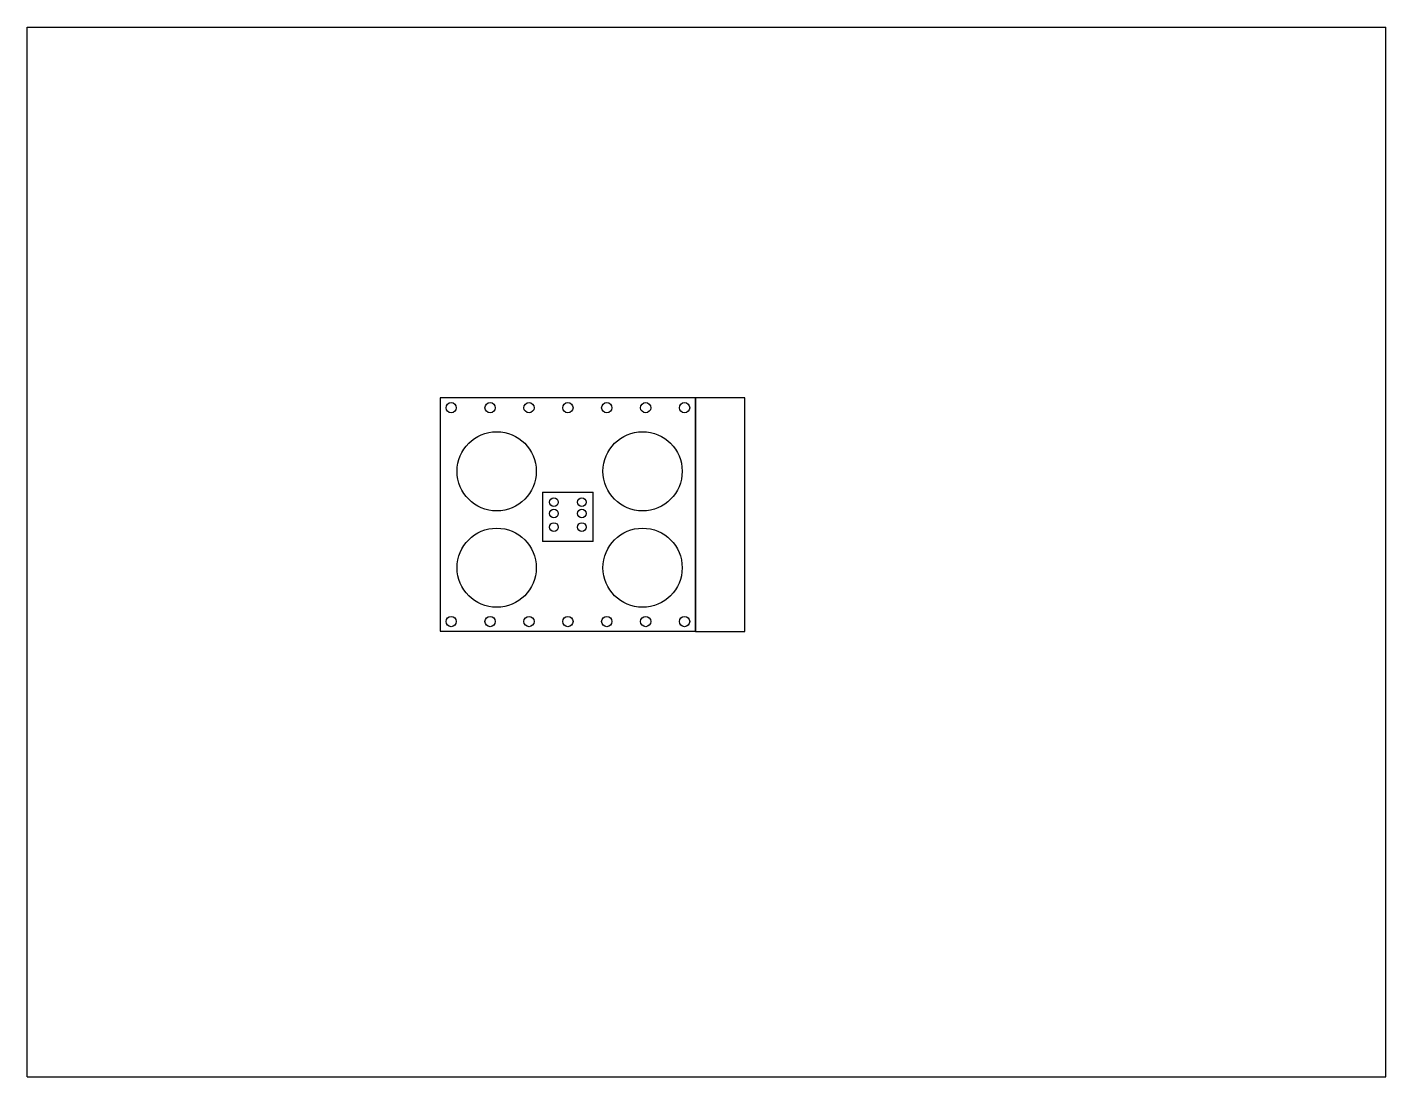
# Model space of a CAD drawing. Header units: inches. Extents: x 0 to 22, y 0 to 17.
import ezdxf

# ---------------------------------------------------------------- set-up
doc = ezdxf.new("R2010")
doc.units = ezdxf.units.IN
doc.header["$LTSCALE"] = 1.21
doc.header["$MEASUREMENT"] = 0
doc.layers.get('0').update_dxf_attribs({"linetype": 'CONTINUOUS'})
doc.layers.add('02___PRT_ALL_AXES', color=7, linetype='CONTINUOUS')

msp = doc.modelspace()

# ---------------------------------------------------------------- linework, layer by layer
at = {"color": 7, "linetype": 'Continuous'}
for p, q in [((0, 0), (0, 17)), ((0, 17), (22, 17)), ((22, 0), (22, 17)), ((6.689, 10.995), (6.689, 7.216)), ((10.822, 10.995), (6.689, 10.995)), ((10.822, 7.216), (10.822, 10.995)), ((10.822, 10.995), (10.822, 7.215)), ((11.622, 10.995), (10.822, 10.995)), ((11.622, 7.215), (11.622, 10.995)), ((6.689, 7.216), (10.822, 7.216)), ((10.822, 7.215), (11.622, 7.215)), ((0, 0), (22, 0))]:
    msp.add_line(p, q, dxfattribs=at)
at = {"layer": '02___PRT_ALL_AXES', "color": 7, "linetype": 'Continuous'}
for p, q in [((8.347, 9.47), (8.347, 8.671)), ((8.347, 9.47), (9.163, 9.47)), ((9.163, 8.671), (9.163, 9.47)), ((9.163, 8.671), (8.347, 8.671))]:
    msp.add_line(p, q, dxfattribs=at)
for centre, radius in [((6.866, 10.837), 0.0827), ((7.496, 10.837), 0.0827), ((8.126, 10.837), 0.0827), ((8.756, 10.837), 0.0827), ((9.385, 10.837), 0.0827), ((10.015, 10.837), 0.0827), ((10.645, 10.837), 0.0827), ((7.603, 9.807), 0.641), ((9.965, 9.807), 0.641), ((8.53, 9.306), 0.07), ((8.98, 9.306), 0.07), ((8.53, 9.125), 0.07), ((8.98, 9.125), 0.07), ((7.603, 8.245), 0.641), ((8.53, 8.904), 0.07), ((8.98, 8.904), 0.07), ((9.965, 8.245), 0.641), ((6.866, 7.373), 0.0827), ((7.496, 7.373), 0.0827), ((8.126, 7.373), 0.0827), ((8.756, 7.373), 0.0827), ((9.385, 7.373), 0.0827), ((10.015, 7.373), 0.0827), ((10.645, 7.373), 0.0827)]:
    msp.add_circle(centre, radius, dxfattribs=at)

doc.saveas('drawing.dxf')
